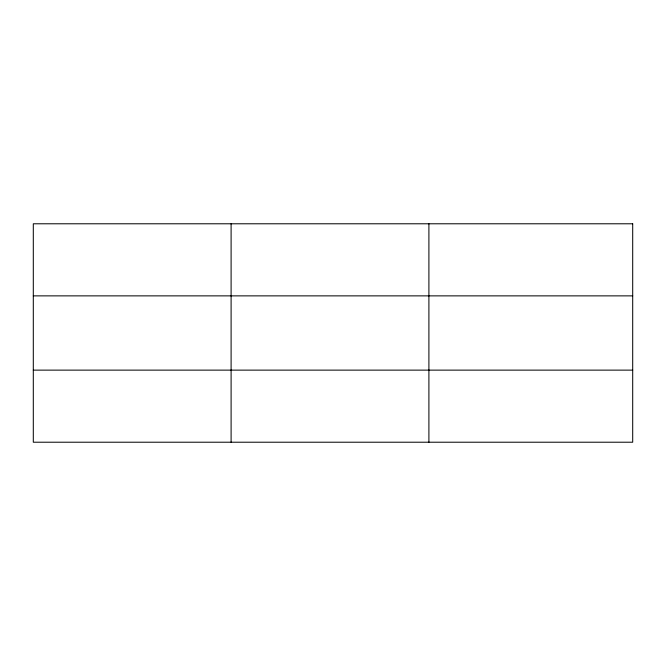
<?xml version="1.0" encoding="UTF-8"?>
<svg xmlns="http://www.w3.org/2000/svg" width="666" height="666" viewBox="0 0 666 666"><rect width="100%" height="100%" fill="white"/><g stroke="black" fill="none" stroke-linecap="round" stroke-linejoin="round"><path stroke-width="1" d="M231.102 223.784L231.102 442.216M428.904 223.784L428.904 442.216M33.3 295.87L632.7 295.87M33.3 370.13L632.7 370.13M632.7 223.784L632.7 442.216L33.3 442.216L33.3 223.784L632.7 223.784"/></g></svg>
